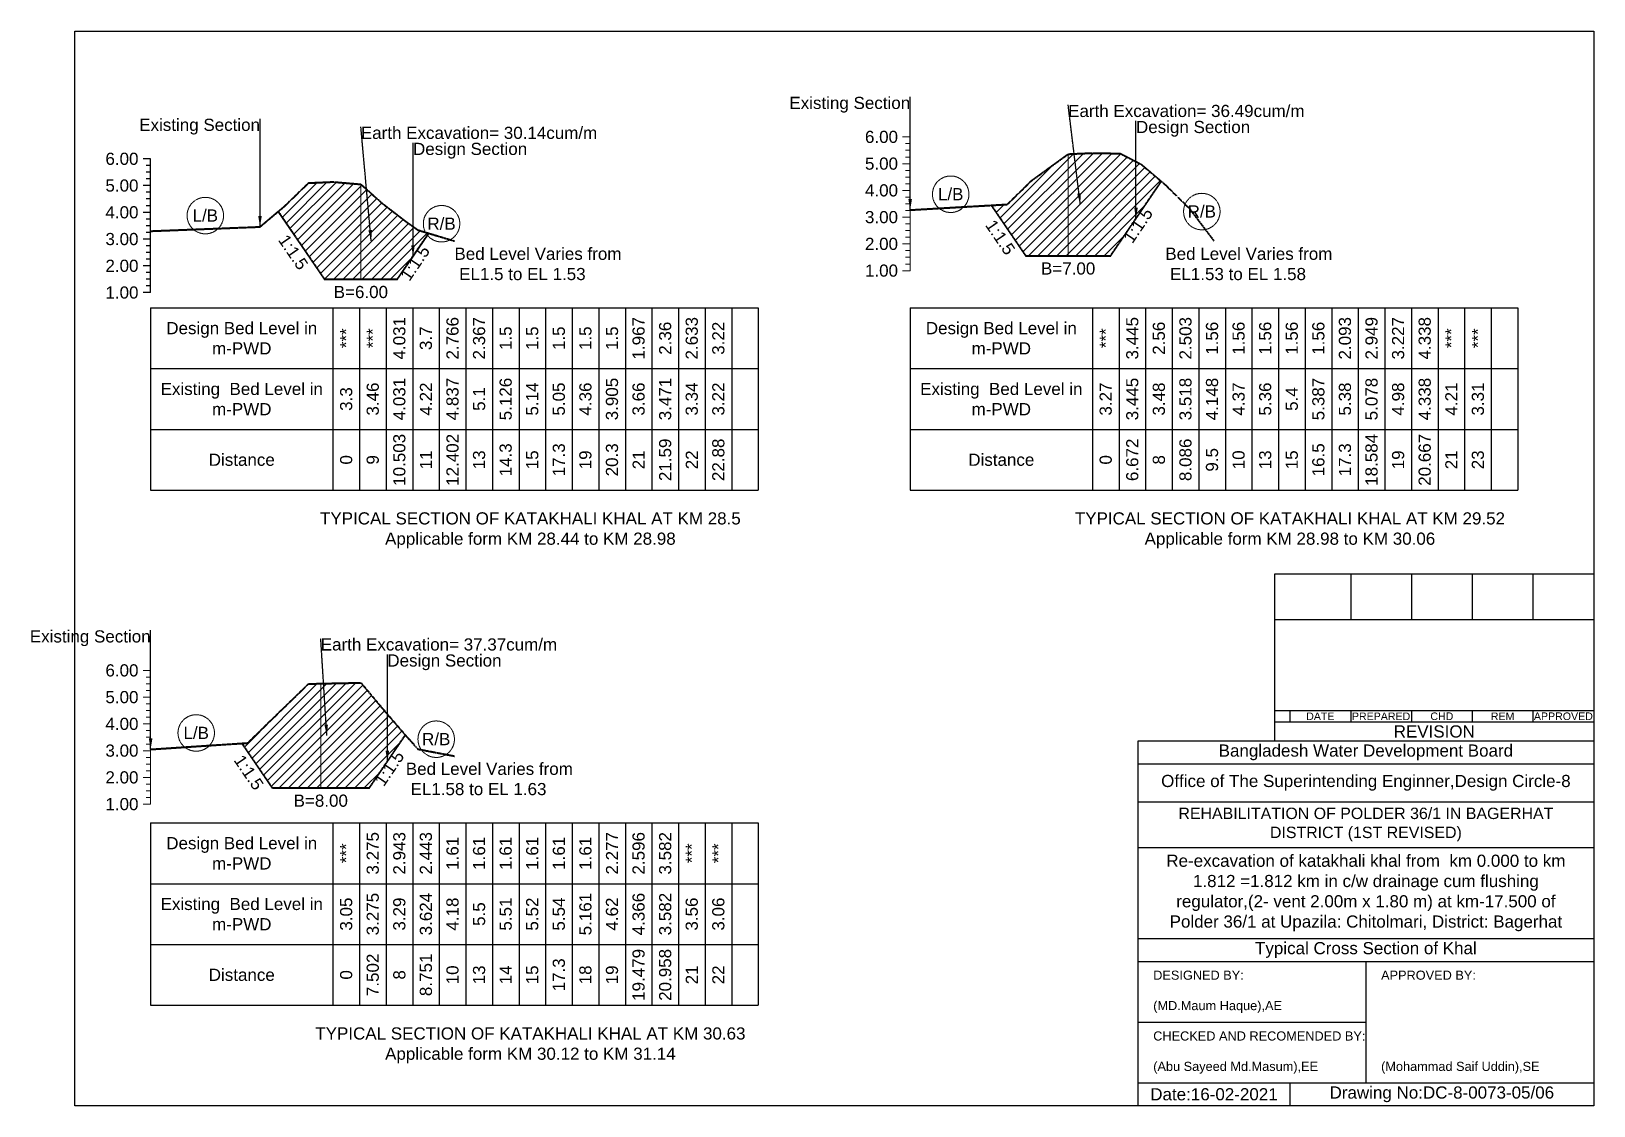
# Model space of a CAD drawing. Header units: inches. Extents: x 100000 to 145000, y -3535 to 0.
# Drawn here: x 129857 to 135000, y -3535 to 0 of the extents above; entities that cross this region are included whole.
import ezdxf

# ---------------------------------------------------------------- set-up
doc = ezdxf.new("R2010")
doc.units = ezdxf.units.IN
doc.header["$MEASUREMENT"] = 0
doc.linetypes.add('CENTER', pattern=[2, 1.25, -0.25, 0.25, -0.25])
doc.linetypes.add('DASHED', pattern=[0.75, 0.5, -0.25])
doc.layers.add('CL of Xsection', color=7, linetype='CENTER', lineweight=9)
doc.styles.get("Standard").update_dxf_attribs({"font": 'arial.ttf'})
doc.dimstyles.get("Standard").update_dxf_attribs({"dimtxt": 0.18, "dimasz": 0.18, "dimexe": 0.18, "dimexo": 0.0625, "dimgap": 0.09, "dimtad": 0, "dimtih": 1, "dimtoh": 1, "dimdec": 4, "dimzin": 0, "dimdsep": 46, "dimtxsty": 'Standard', "dimcen": 0.09, "dimadec": 0, "dimazin": 0, "dimtfac": 1, "dimtdec": 4, "dimtofl": 0, "dimtmove": 0, "dimatfit": 3, "dimfxl": 1, "dimtolj": 1, "dimtzin": 0, "dimarcsym": 0})

# ---------------------------------------------------------------- blocks, each defined once
blk = doc.blocks.new('*T2')
at = {"color": 0, "linetype": 'ByBlock', "lineweight": -2, "transparency": 16777216}
for p, q in [((0, 0), (2000, 0)), ((0, 0), (0, -600)), ((600, 0), (600, -600)), ((687.5, 0), (687.5, -600)), ((775, 0), (775, -600)), ((862.5, 0), (862.5, -600)), ((950, 0), (950, -600)), ((1037.5, 0), (1037.5, -600)), ((1125, 0), (1125, -600)), ((1212.5, 0), (1212.5, -600)), ((1300, 0), (1300, -600)), ((1387.5, 0), (1387.5, -600)), ((1475, 0), (1475, -600)), ((1562.5, 0), (1562.5, -600)), ((1650, 0), (1650, -600)), ((1737.5, 0), (1737.5, -600)), ((1825, 0), (1825, -600)), ((1912.5, 0), (1912.5, -600)), ((2000, 0), (2000, -600)), ((0, -200), (2000, -200)), ((0, -400), (2000, -400)), ((0, -600), (2000, -600))]:
    blk.add_line(p, q, dxfattribs=at)
at = {"color": 0, "transparency": 16777216, "char_height": 40, "width": 599.88, "attachment_point": 5}
for s, insert in [('Design Bed Level in m-PWD', (300, -100)), ('Existing  Bed Level in m-PWD', (300, -300)), ('Distance', (300, -500))]:
    blk.add_mtext(s, dxfattribs=dict(at, insert=insert))
at = {"color": 0, "transparency": 16777216, "char_height": 40, "width": 199.88, "attachment_point": 5, "rotation": 90}
for s, insert in [('4.031', (818.75, -100)), ('2.766', (993.75, -100)), ('2.367', (1081.25, -100)), ('1.967', (1606.25, -100)), ('2.36', (1693.75, -100)), ('2.633', (1781.25, -100)), ('3.22', (1868.75, -100)), ('***', (643.75, -100)), ('***', (731.25, -100)), ('3.7', (906.25, -100)), ('1.5', (1168.75, -100)), ('1.5', (1256.25, -100)), ('1.5', (1343.75, -100)), ('1.5', (1431.25, -100)), ('1.5', (1518.75, -100)), ('3.46', (731.25, -300)), ('4.031', (818.75, -300)), ('4.22', (906.25, -300)), ('4.837', (993.75, -300)), ('5.126', (1168.75, -300)), ('5.14', (1256.25, -300)), ('5.05', (1343.75, -300)), ('4.36', (1431.25, -300)), ('3.905', (1518.75, -300)), ('3.66', (1606.25, -300)), ('3.471', (1693.75, -300)), ('3.34', (1781.25, -300)), ('3.22', (1868.75, -300)), ('3.3', (643.75, -300)), ('5.1', (1081.25, -300)), ('10.503', (818.75, -500)), ('12.402', (993.75, -500)), ('14.3', (1168.75, -500)), ('17.3', (1343.75, -500)), ('20.3', (1518.75, -500)), ('21.59', (1693.75, -500)), ('22.88', (1868.75, -500)), ('0', (643.75, -500)), ('9', (731.25, -500)), ('11', (906.25, -500)), ('13', (1081.25, -500)), ('15', (1256.25, -500)), ('19', (1431.25, -500)), ('21', (1606.25, -500)), ('22', (1781.25, -500))]:
    blk.add_mtext(s, dxfattribs=dict(at, insert=insert))
blk = doc.blocks.new('*T3')
at = {"layer": 'CL of Xsection', "color": 0, "linetype": 'ByBlock', "lineweight": -2, "transparency": 16777216}
for p, q in [((0, 0), (2000, 0)), ((0, 0), (0, -600)), ((600, 0), (600, -600)), ((687.5, 0), (687.5, -600)), ((775, 0), (775, -600)), ((862.5, 0), (862.5, -600)), ((950, 0), (950, -600)), ((1037.5, 0), (1037.5, -600)), ((1125, 0), (1125, -600)), ((1212.5, 0), (1212.5, -600)), ((1300, 0), (1300, -600)), ((1387.5, 0), (1387.5, -600)), ((1475, 0), (1475, -600)), ((1562.5, 0), (1562.5, -600)), ((1650, 0), (1650, -600)), ((1737.5, 0), (1737.5, -600)), ((1825, 0), (1825, -600)), ((1912.5, 0), (1912.5, -600)), ((2000, 0), (2000, -600)), ((0, -200), (2000, -200)), ((0, -400), (2000, -400)), ((0, -600), (2000, -600))]:
    blk.add_line(p, q, dxfattribs=at)
at = {"layer": 'CL of Xsection', "color": 0, "transparency": 16777216, "char_height": 40, "width": 599.88, "attachment_point": 5}
for s, insert in [('Design Bed Level in m-PWD', (300, -100)), ('Existing  Bed Level in m-PWD', (300, -300)), ('Distance', (300, -500))]:
    blk.add_mtext(s, dxfattribs=dict(at, insert=insert))
at = {"layer": 'CL of Xsection', "color": 0, "transparency": 16777216, "char_height": 40, "width": 199.88, "attachment_point": 5, "rotation": 90}
for s, insert in [('3.445', (731.25, -100)), ('2.56', (818.75, -100)), ('2.503', (906.25, -100)), ('1.56', (993.75, -100)), ('1.56', (1081.25, -100)), ('1.56', (1168.75, -100)), ('1.56', (1256.25, -100)), ('1.56', (1343.75, -100)), ('2.093', (1431.25, -100)), ('2.949', (1518.75, -100)), ('3.227', (1606.25, -100)), ('4.338', (1693.75, -100)), ('***', (643.75, -100)), ('***', (1781.25, -100)), ('***', (1868.75, -100)), ('3.27', (643.75, -300)), ('3.445', (731.25, -300)), ('3.48', (818.75, -300)), ('3.518', (906.25, -300)), ('4.148', (993.75, -300)), ('4.37', (1081.25, -300)), ('5.36', (1168.75, -300)), ('5.387', (1343.75, -300)), ('5.38', (1431.25, -300)), ('5.078', (1518.75, -300)), ('4.98', (1606.25, -300)), ('4.338', (1693.75, -300)), ('4.21', (1781.25, -300)), ('3.31', (1868.75, -300)), ('5.4', (1256.25, -300)), ('6.672', (731.25, -500)), ('8.086', (906.25, -500)), ('16.5', (1343.75, -500)), ('17.3', (1431.25, -500)), ('18.584', (1518.75, -500)), ('20.667', (1693.75, -500)), ('0', (643.75, -500)), ('8', (818.75, -500)), ('9.5', (993.75, -500)), ('10', (1081.25, -500)), ('13', (1168.75, -500)), ('15', (1256.25, -500)), ('19', (1606.25, -500)), ('21', (1781.25, -500)), ('23', (1868.75, -500))]:
    blk.add_mtext(s, dxfattribs=dict(at, insert=insert))
blk = doc.blocks.new('*T4')
at = {"layer": 'CL of Xsection', "color": 0, "linetype": 'ByBlock', "lineweight": -2, "transparency": 16777216}
for p, q in [((0, 0), (2000, 0)), ((0, 0), (0, -600)), ((600, 0), (600, -600)), ((687.5, 0), (687.5, -600)), ((775, 0), (775, -600)), ((862.5, 0), (862.5, -600)), ((950, 0), (950, -600)), ((1037.5, 0), (1037.5, -600)), ((1125, 0), (1125, -600)), ((1212.5, 0), (1212.5, -600)), ((1300, 0), (1300, -600)), ((1387.5, 0), (1387.5, -600)), ((1475, 0), (1475, -600)), ((1562.5, 0), (1562.5, -600)), ((1650, 0), (1650, -600)), ((1737.5, 0), (1737.5, -600)), ((1825, 0), (1825, -600)), ((1912.5, 0), (1912.5, -600)), ((2000, 0), (2000, -600)), ((0, -200), (2000, -200)), ((0, -400), (2000, -400)), ((0, -600), (2000, -600))]:
    blk.add_line(p, q, dxfattribs=at)
at = {"layer": 'CL of Xsection', "color": 0, "transparency": 16777216, "char_height": 40, "width": 599.88, "attachment_point": 5}
for s, insert in [('Design Bed Level in m-PWD', (300, -100)), ('Existing  Bed Level in m-PWD', (300, -300)), ('Distance', (300, -500))]:
    blk.add_mtext(s, dxfattribs=dict(at, insert=insert))
at = {"layer": 'CL of Xsection', "color": 0, "transparency": 16777216, "char_height": 40, "width": 199.88, "attachment_point": 5, "rotation": 90}
for s, insert in [('3.275', (731.25, -100)), ('2.943', (818.75, -100)), ('2.443', (906.25, -100)), ('1.61', (993.75, -100)), ('1.61', (1081.25, -100)), ('1.61', (1168.75, -100)), ('1.61', (1256.25, -100)), ('1.61', (1343.75, -100)), ('1.61', (1431.25, -100)), ('2.277', (1518.75, -100)), ('2.596', (1606.25, -100)), ('3.582', (1693.75, -100)), ('***', (643.75, -100)), ('***', (1781.25, -100)), ('***', (1868.75, -100)), ('3.05', (643.75, -300)), ('3.275', (731.25, -300)), ('3.29', (818.75, -300)), ('3.624', (906.25, -300)), ('4.18', (993.75, -300)), ('5.51', (1168.75, -300)), ('5.52', (1256.25, -300)), ('5.54', (1343.75, -300)), ('5.161', (1431.25, -300)), ('4.62', (1518.75, -300)), ('4.366', (1606.25, -300)), ('3.582', (1693.75, -300)), ('3.56', (1781.25, -300)), ('3.06', (1868.75, -300)), ('5.5', (1081.25, -300)), ('7.502', (731.25, -500)), ('8.751', (906.25, -500)), ('17.3', (1343.75, -500)), ('19.479', (1606.25, -500)), ('20.958', (1693.75, -500)), ('0', (643.75, -500)), ('8', (818.75, -500)), ('10', (993.75, -500)), ('13', (1081.25, -500)), ('14', (1168.75, -500)), ('15', (1256.25, -500)), ('18', (1431.25, -500)), ('19', (1518.75, -500)), ('21', (1781.25, -500)), ('22', (1868.75, -500))]:
    blk.add_mtext(s, dxfattribs=dict(at, insert=insert))

msp = doc.modelspace()

# ---------------------------------------------------------------- hatches: boundary and pattern name
h = msp.add_hatch()
h.set_pattern_fill('ANSI31', color=256, scale=176, style=0)
h.paths.add_polyline_path([(130670.1, -593.1), (130610, -643.4), (130670.1, -593.1), (130690, -576.5), (130746.1, -522.2), (130770, -499), (130822, -496.8), (130850, -495.5), (130942, -503.4), (131010, -564.2), (131062, -604.2), (131090, -625.8), (131113.6, -642.4), (131130, -653.9), (131165.2, -664.5), (131113.6, -740.2), (131062, -815.8), (130942, -815.8), (130822, -815.8), (130746.1, -704.5)])
at = {"layer": 'CL of Xsection'}
h = msp.add_hatch(dxfattribs=at)
h.set_pattern_fill('ANSI31', color=256, scale=176, style=0)
h.paths.add_polyline_path([(133016.9, -572.5), (132750, -587.9), (133016.9, -572.5), (133070, -569.4), (133073.4, -566.1), (133130, -510.7), (133150, -491.1), (133270, -404), (133350, -400.5), (133410, -401.6), (133442, -402.2), (133493.3, -428.8), (133510, -437.4), (133576.7, -493.9), (133493.3, -616.2), (133410, -738.4), (133270, -738.4), (133130, -738.4), (133073.4, -655.5)])
h = msp.add_hatch(dxfattribs=at)
h.set_pattern_fill('ANSI31', color=256, scale=176, style=0)
h.paths.add_polyline_path([(130550.1, -2342.7), (130250, -2362.5), (130550.1, -2342.7), (130570, -2341.4), (130600, -2312), (130650, -2263.1), (130770, -2146.9), (130810, -2146.1), (130850, -2145.2), (130942, -2143.4), (130970, -2176.8), (131010, -2224.4), (131029.2, -2246.7), (131088.3, -2315.7), (131029.2, -2402.5), (130970, -2489.3), (130810, -2489.3), (130650, -2489.3), (130600, -2416)])

# ---------------------------------------------------------------- linework, layer by layer
for points in [[(130000, 0), (135000, 0), (135000, -3535), (130000, -3535)], [(130670.1, -593.1), (130610, -643.4), (130670.1, -593.1), (130690, -576.5), (130746.1, -522.2), (130770, -499), (130822, -496.8), (130850, -495.5), (130942, -503.4), (131010, -564.2), (131062, -604.2), (131090, -625.8), (131113.6, -642.4), (131130, -653.9), (131165.2, -664.5), (131113.6, -740.2), (131062, -815.8), (130942, -815.8), (130822, -815.8), (130746.1, -704.5), (130670.1, -593.1)]]:
    msp.add_lwpolyline(points, close=True)
for points in [[(130250, -419.8), (130225, -419.8)], [(130250, -441.8), (130235, -441.8)], [(130250, -859.8), (130250, -771.8), (130250, -683.8), (130250, -595.8), (130250, -507.8), (130250, -419.8)], [(130250, -507.8), (130225, -507.8)], [(130250, -463.8), (130235, -463.8)], [(130250, -485.8), (130235, -485.8)], [(130250, -529.8), (130235, -529.8)], [(130250, -551.8), (130235, -551.8)], [(130250, -595.8), (130225, -595.8)], [(130250, -573.8), (130235, -573.8)], [(130250, -617.8), (130235, -617.8)], [(130250, -639.8), (130235, -639.8)], [(130250, -661.8), (130235, -661.8)], [(130250, -683.8), (130225, -683.8)], [(130250, -705.8), (130235, -705.8)], [(130250, -727.8), (130235, -727.8)], [(130250, -749.8), (130235, -749.8)], [(130250, -771.8), (130225, -771.8)], [(130250, -793.8), (130235, -793.8)], [(130250, -815.8), (130235, -815.8)], [(130250, -859.8), (130225, -859.8)], [(130250, -837.8), (130235, -837.8)], [(133950, -2335), (133950, -1785), (135000, -1785)], [(134000, -1785), (134000, -1785)], [(134200, -1785), (134200, -1935)], [(134400, -1785), (134400, -1935)], [(134600, -1785), (134600, -1935)], [(134800, -1785), (134800, -1935)], [(133950, -1935), (135000, -1935)], [(133950, -2235), (135000, -2235)], [(134000, -2235), (134000, -2272.5)], [(134200, -2235), (134200, -2272.5)], [(134400, -2235), (134400, -2272.5)], [(134600, -2235), (134600, -2272.5)], [(134800, -2235), (134800, -2272.5)], [(133950, -2272.5), (135000, -2272.5)], [(133500, -3535), (133500, -2335), (135000, -2335)], [(133500, -2410), (135000, -2410)], [(133500, -2535), (135000, -2535)], [(133500, -2685), (135000, -2685)], [(133500, -2985), (135000, -2985)], [(133500, -3060), (135000, -3060)], [(134250, -3060), (134250, -3460)], [(133500, -3260), (134250, -3260)], [(133500, -3460), (135000, -3460)], [(134000, -3460), (134000, -3535)]]:
    msp.add_lwpolyline(points)
at = {"color": 255, "linetype": 'DASHED', "lineweight": 40}
for points in [[(130250, -657.4), (130610, -643.4), (130670.1, -593.1), (130690, -576.5), (130746.1, -522.2), (130770, -499), (130822, -496.8), (130850, -495.5), (130942, -503.4), (131010, -564.2), (131062, -604.2), (131090, -625.8), (131113.6, -642.4), (131130, -653.9), (131165.2, -664.5), (131250, -690)], [(130670.1, -593.1), (130746.1, -704.5), (130822, -815.8), (130942, -815.8), (131062, -815.8), (131113.6, -740.2), (131165.2, -664.5)]]:
    msp.add_lwpolyline(points, dxfattribs=at)
at = {"layer": 'CL of Xsection'}
for points in [[(132750, -347.7), (132725, -347.7)], [(132750, -787.7), (132750, -699.7), (132750, -611.7), (132750, -523.7), (132750, -435.7), (132750, -347.7)], [(132750, -369.7), (132735, -369.7)], [(132750, -391.7), (132735, -391.7)], [(133270, -738.4), (133270, -404)], [(132750, -435.7), (132725, -435.7)], [(132750, -413.7), (132735, -413.7)], [(132750, -457.7), (132735, -457.7)], [(130942, -815.8), (130942, -503.4)], [(132750, -479.7), (132735, -479.7)], [(132750, -501.7), (132735, -501.7)], [(132750, -523.7), (132725, -523.7)], [(132750, -545.7), (132735, -545.7)], [(132750, -611.7), (132725, -611.7)], [(132750, -567.7), (132735, -567.7)], [(132750, -589.7), (132735, -589.7)], [(132750, -633.7), (132735, -633.7)], [(132750, -655.7), (132735, -655.7)], [(132750, -699.7), (132725, -699.7)], [(132750, -677.7), (132735, -677.7)], [(132750, -721.7), (132735, -721.7)], [(132750, -743.7), (132735, -743.7)], [(132750, -765.7), (132735, -765.7)], [(132750, -787.7), (132725, -787.7)], [(130250, -2102.9), (130225, -2102.9)], [(130250, -2542.9), (130250, -2454.9), (130250, -2366.9), (130250, -2278.9), (130250, -2190.9), (130250, -2102.9)], [(130250, -2124.9), (130235, -2124.9)], [(130250, -2146.9), (130235, -2146.9)], [(130810, -2489.3), (130810, -2146.1)], [(130250, -2190.9), (130225, -2190.9)], [(130250, -2168.9), (130235, -2168.9)], [(130250, -2212.9), (130235, -2212.9)], [(130250, -2234.9), (130235, -2234.9)], [(130250, -2256.9), (130235, -2256.9)], [(130250, -2278.9), (130225, -2278.9)], [(130250, -2300.9), (130235, -2300.9)], [(130250, -2322.9), (130235, -2322.9)], [(130250, -2344.9), (130235, -2344.9)], [(130250, -2366.9), (130225, -2366.9)], [(130250, -2388.9), (130235, -2388.9)], [(130250, -2410.9), (130235, -2410.9)], [(130250, -2454.9), (130225, -2454.9)], [(130250, -2432.9), (130235, -2432.9)], [(130250, -2476.9), (130235, -2476.9)], [(130250, -2498.9), (130235, -2498.9)], [(130250, -2542.9), (130225, -2542.9)], [(130250, -2520.9), (130235, -2520.9)]]:
    msp.add_lwpolyline(points, dxfattribs=at)
at = {"layer": 'CL of Xsection', "color": 255, "linetype": 'DASHED', "lineweight": 40}
for points in [[(132750, -587.9), (133016.9, -572.5), (133070, -569.4), (133073.4, -566.1), (133130, -510.7), (133150, -491.1), (133270, -404), (133350, -400.5), (133410, -401.6), (133442, -402.2), (133493.3, -428.8), (133510, -437.4), (133576.7, -493.9), (133590, -505.2), (133670, -584.4), (133750, -690)], [(133016.9, -572.5), (133073.4, -655.5), (133130, -738.4), (133270, -738.4), (133410, -738.4), (133493.3, -616.2), (133576.7, -493.9)], [(130250, -2362.5), (130550.1, -2342.7), (130570, -2341.4), (130600, -2312), (130650, -2263.1), (130770, -2146.9), (130810, -2146.1), (130850, -2145.2), (130942, -2143.4), (130970, -2176.8), (131010, -2224.4), (131029.2, -2246.7), (131088.3, -2315.7), (131090, -2317.7), (131130, -2361.7), (131250, -2384.5)], [(130550.1, -2342.7), (130600, -2416), (130650, -2489.3), (130810, -2489.3), (130970, -2489.3), (131029.2, -2402.5), (131088.3, -2315.7)]]:
    msp.add_lwpolyline(points, dxfattribs=at)
at = {"layer": 'CL of Xsection'}
for points in [[(133016.9, -572.5), (132750, -587.9), (133016.9, -572.5), (133070, -569.4), (133073.4, -566.1), (133130, -510.7), (133150, -491.1), (133270, -404), (133350, -400.5), (133410, -401.6), (133442, -402.2), (133493.3, -428.8), (133510, -437.4), (133576.7, -493.9), (133493.3, -616.2), (133410, -738.4), (133270, -738.4), (133130, -738.4), (133073.4, -655.5), (133016.9, -572.5)], [(130550.1, -2342.7), (130250, -2362.5), (130550.1, -2342.7), (130570, -2341.4), (130600, -2312), (130650, -2263.1), (130770, -2146.9), (130810, -2146.1), (130850, -2145.2), (130942, -2143.4), (130970, -2176.8), (131010, -2224.4), (131029.2, -2246.7), (131088.3, -2315.7), (131029.2, -2402.5), (130970, -2489.3), (130810, -2489.3), (130650, -2489.3), (130600, -2416), (130550.1, -2342.7)]]:
    msp.add_lwpolyline(points, close=True, dxfattribs=at)
for centre in [(132883.4, -536.2), (130430, -606.4), (133710, -593.2), (131207.6, -633.2), (130400, -2308.6), (131190, -2329.1)]:
    msp.add_circle(centre, 60, dxfattribs=at)

# ---------------------------------------------------------------- block references
for name, p in [('*T2', (130250, -910)), ('*T3', (132750, -910)), ('*T4', (130250, -2604.5))]:
    msp.add_blockref(name, p)

# ---------------------------------------------------------------- texts
at = {"char_height": 40}
for s, insert, attachment_point in [('6.00', (130210, -419.8), 6), ('5.00', (130210, -507.8), 6), ('4.00', (130210, -595.8), 6), ('3.00', (130210, -683.8), 6), ('2.00', (130210, -771.8), 6), ('1.00', (130210, -859.8), 6), ('Bangladesh Water Development Board', (134250, -2372.5), 5), ('Office of The Superintending Enginner,Design Circle-8', (134250, -2472.5), 5)]:
    msp.add_mtext(s, dxfattribs=dict(at, insert=insert, attachment_point=attachment_point))
for s, insert, char_height, width, attachment_point in [('DATE', (134100, -2253.8), 25, 200, 5), ('PREPARED', (134300, -2253.8), 25, 200, 5), ('CHD', (134500, -2253.8), 25, 200, 5), ('REM', (134700, -2253.8), 25, 200, 5), ('APPROVED', (134900, -2253.8), 25, 200, 5), ('REVISION ', (134475, -2303.8), 40, 1050, 5), ('REHABILITATION OF POLDER 36/1 IN BAGERHAT DISTRICT (1ST REVISED)', (134250, -2610), 37.5, 1400, 5), ('Re-excavation of katakhali khal from  km 0.000 to km 1.812 =1.812 km in c/w drainage cum flushing regulator,(2- vent 2.00m x 1.80 m) at km-17.500 of Polder 36/1 at Upazila: Chitolmari, District: Bagerhat ^J', (134250, -2835), 40, 1400, 5), ('Typical Cross Section of Khal', (134250, -3022.5), 40, 1400, 5), ('DESIGNED BY:^J^J(MD.Maum Haque),AE', (133550, -3160), 30, 700, 4), ('APPROVED BY:^J^J^J^J^J^J(Mohammad Saif Uddin),SE', (134300, -3260), 30, 700, 4), ('CHECKED AND RECOMENDED BY:^J^J(Abu Sayeed Md.Masum),EE', (133550, -3360), 30, 700, 4), ('Date:16-02-2021', (133750, -3497.5), 40, 700, 5), ('Drawing No:DC-8-0073-05/06', (134500, -3497.5), 40, 1100, 5)]:
    msp.add_mtext(s, dxfattribs=dict(insert=insert, char_height=char_height, width=width, attachment_point=attachment_point))
at = {"layer": 'CL of Xsection', "char_height": 40}
for s, insert, attachment_point in [('Existing Section', (132750, -215.7), 3), ('Earth Excavation= 36.49cum/m', (133270, -242.1), 1), ('Existing Section', (130610, -287.8), 3), ('Design Section', (133493.3, -294.9), 1), ('Earth Excavation= 30.14cum/m', (130942, -314.2), 1), ('6.00', (132710, -347.7), 6), ('Design Section', (131113.6, -367), 1), ('5.00', (132710, -435.7), 6), ('4.00', (132710, -523.7), 6), ('L/B', (132883.4, -536.2), 5), ('L/B', (130430, -606.4), 5), ('R/B', (131207.6, -633.2), 5), ('3.00', (132710, -611.7), 6), ('R/B', (133710, -593.2), 5), ('Bed Level Varies from ^J EL1.5 to EL 1.53', (131250, -712), 1), ('2.00', (132710, -699.7), 6), ('Bed Level Varies from ^J EL1.53 to EL 1.58', (133590, -712), 1), ('1.00', (132710, -787.7), 6), ('B=7.00', (133270, -760.4), 2), ('B=6.00', (130942, -837.8), 2), ('TYPICAL SECTION OF KATAKHALI KHAL AT KM 28.5^JApplicable form KM 28.44 to KM 28.98', (131500, -1642), 5), ('TYPICAL SECTION OF KATAKHALI KHAL AT KM 29.52^JApplicable form KM 28.98 to KM 30.06', (134000, -1642), 5), ('Existing Section', (130250, -1970.9), 3), ('Earth Excavation= 37.37cum/m', (130810, -1997.3), 1), ('Design Section', (131029.2, -2050.1), 1), ('6.00', (130210, -2102.9), 6), ('5.00', (130210, -2190.9), 6), ('4.00', (130210, -2278.9), 6), ('L/B', (130400, -2308.6), 5), ('R/B', (131190, -2329.1), 5), ('3.00', (130210, -2366.9), 6), ('Bed Level Varies from ^J EL1.58 to EL 1.63', (131090, -2406.5), 1), ('2.00', (130210, -2454.9), 6), ('B=8.00', (130810, -2511.3), 2), ('1.00', (130210, -2542.9), 6), ('TYPICAL SECTION OF KATAKHALI KHAL AT KM 30.63^JApplicable form KM 30.12 to KM 31.14', (131500, -3336.5), 5)]:
    msp.add_mtext(s, dxfattribs=dict(at, insert=insert, attachment_point=attachment_point))
at = {"layer": 'CL of Xsection', "char_height": 40, "attachment_point": 2}
for insert, rotation in [((133483.3, -627.2), 55.7131), ((133063.4, -666.5), 304.2869), ((130736.1, -715.5), 304.2869), ((131103.6, -751.2), 55.7131), ((130590, -2427), 304.2869), ((131019.2, -2413.5), 55.7131)]:
    msp.add_mtext('1:1.5', dxfattribs=dict(at, insert=insert, rotation=rotation))

# ---------------------------------------------------------------- leaders
at = {"layer": 'CL of Xsection'}
for points in [[(132750, -587.9), (132750, -215.7)], [(133310, -569.4), (133270, -242.1)], [(130610, -643.4), (130610, -287.8)], [(133493.3, -616.2), (133493.3, -294.9)], [(130976, -690), (130942, -314.2)], [(131113.6, -740.2), (131113.6, -367)], [(130250, -2362.5), (130250, -1970.9)], [(130830, -2317.2), (130810, -1997.3)], [(131029.2, -2402.5), (131029.2, -2050.1)]]:
    msp.add_leader(points, dimstyle='Standard', override={"dimasz": 36}, dxfattribs=at)

doc.saveas('drawing.dxf')
